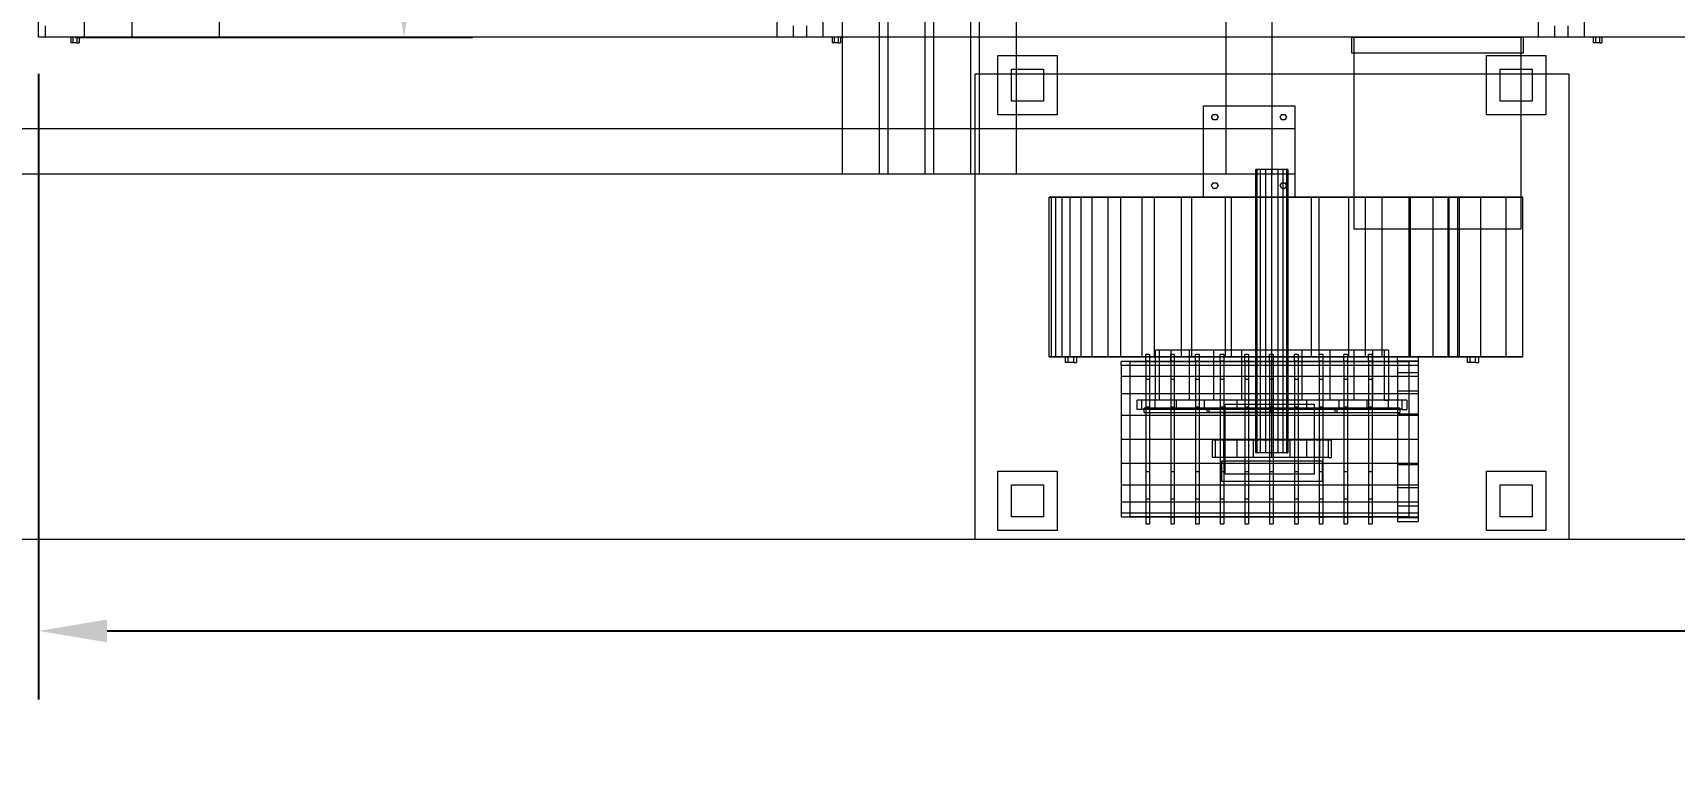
# Model space of a CAD drawing. Header units: millimetres. Extents: x -191664 to 191490, y -197311 to 10263.
# Drawn here: x 37705 to 41298, y -20972 to -19390 of the extents above; entities that cross this region are included whole.
import ezdxf

# ---------------------------------------------------------------- set-up
doc = ezdxf.new("R2010")
doc.units = ezdxf.units.MM
for name, color, linetype, lineweight in [('ACCESOS_PROPUESTOS', 30, 'Continuous', 0), ('COTAS_INSTALACION_P', 30, 'Continuous', 0), ('COTAS_O', 1, 'Continuous', 0), ('superior_secador', 7, 'Continuous', 0)]:
    doc.layers.add(name, color=color, linetype=linetype, lineweight=lineweight)
doc.dimstyles.new('PLANTA_100', dxfattribs={"dimtxt": 250, "dimasz": 150, "dimexe": 150, "dimexo": 80, "dimgap": 100, "dimtad": 1, "dimtih": 1, "dimtoh": 1, "dimdec": 1, "dimdsep": 46, "dimcen": 0.09, "dimclrd": 1, "dimclre": 1, "dimclrt": 1, "dimadec": 0, "dimazin": 0, "dimtfac": 1, "dimtdec": 4, "dimtofl": 0, "dimtmove": 0, "dimatfit": 3, "dimfxl": 1, "dimtolj": 1, "dimtzin": 0, "dimarcsym": 0})

# ---------------------------------------------------------------- blocks, each defined once
blk = doc.blocks.new('*D5')
at = {"layer": 'COTAS_INSTALACION_P', "color": 1, "lineweight": -2, "transparency": 16777216}
for p, q in [((-1000, -18080), (-1000, -25850)), ((60117.1, -18080), (60117.1, -25850)), ((-850, -25700), (59967.1, -25700))]:
    blk.add_line(p, q, dxfattribs=at)
at = {"layer": 'COTAS_INSTALACION_P', "color": 1, "transparency": 16777216}
for points in [[(-850, -25675), (-850, -25725), (-1000, -25700)], [(59967.1, -25675), (59967.1, -25725), (60117.1, -25700)]]:
    blk.add_solid(points, dxfattribs=at)
at = {"layer": 'Defpoints', "color": 0, "transparency": 16777216}
for p in [(-1000, -18000), (60117.1, -18000), (60117.1, -25700)]:
    blk.add_point(p, dxfattribs=at)
blk = doc.blocks.new('*D38')
at = {"layer": 'COTAS_O', "color": 1, "lineweight": -2, "transparency": 16777216}
for p, q in [((37797.1, -16600), (38667.1, -16600)), ((38517.1, -19250), (38517.1, -16750)), ((37797.1, -19400), (38667.1, -19400))]:
    blk.add_line(p, q, dxfattribs=at)
at = {"layer": 'COTAS_O', "color": 1, "transparency": 16777216}
for points in [[(38492.1, -16750), (38542.1, -16750), (38517.1, -16600)], [(38492.1, -19250), (38542.1, -19250), (38517.1, -19400)]]:
    blk.add_solid(points, dxfattribs=at)
at = {"layer": 'Defpoints', "color": 0, "transparency": 16777216}
for p in [(37717.1, -16600), (38517.1, -16600), (37717.1, -19400)]:
    blk.add_point(p, dxfattribs=at)
blk = doc.blocks.new('*D39')
at = {"layer": 'COTAS_O', "color": 1, "lineweight": -2, "transparency": 16777216}
for p, q in [((37717.1, -19480), (37717.1, -20850)), ((57717.1, -19480), (57717.1, -20850)), ((37867.1, -20700), (57567.1, -20700))]:
    blk.add_line(p, q, dxfattribs=at)
at = {"layer": 'COTAS_O', "color": 1, "transparency": 16777216}
for points in [[(37867.1, -20675), (37867.1, -20725), (37717.1, -20700)], [(57567.1, -20675), (57567.1, -20725), (57717.1, -20700)]]:
    blk.add_solid(points, dxfattribs=at)
at = {"layer": 'Defpoints', "color": 0, "transparency": 16777216}
for p in [(37717.1, -19400), (57717.1, -19400), (57717.1, -20700)]:
    blk.add_point(p, dxfattribs=at)

msp = doc.modelspace()

# ---------------------------------------------------------------- linework, layer by layer
at = {"layer": 'ACCESOS_PROPUESTOS'}
msp.add_line((60117.12, -20500), (-1000, -20500), dxfattribs=at)
at = {"layer": 'superior_secador', "color": 253, "true_color": 0xa6b3ba}
for p, q in [((39477.12, -19700), (39477.12, -16300)), ((39557.12, -16300), (39557.12, -19700)), ((39577.12, -19700), (39577.12, -16300)), ((39657.12, -16300), (39657.12, -19700)), ((39677.12, -19700), (39677.12, -16300)), ((39757.12, -16300), (39757.12, -19700)), ((39777.12, -19700), (39777.12, -16300)), ((39857.12, -16300), (39857.12, -19700)), ((40317.12, -19700), (40317.12, -16300)), ((40417.12, -16300), (40417.12, -19700)), ((40267.12, -19750), (40267.12, -19550)), ((40267.12, -19550), (40467.12, -19550)), ((40467.12, -19550), (40467.12, -19750)), ((36967.12, -19600), (40467.12, -19600)), ((40317.12, -19700), (40317.12, -19600)), ((40317.12, -19600), (40417.12, -19600)), ((40417.12, -19600), (40417.12, -19700)), ((40467.12, -19600), (40467.12, -19700)), ((40467.12, -19700), (36967.12, -19700)), ((39557.12, -19700), (39477.12, -19700)), ((39657.12, -19700), (39577.12, -19700)), ((39757.12, -19700), (39677.12, -19700)), ((39857.12, -19700), (39777.12, -19700)), ((40417.12, -19700), (40317.12, -19700)), ((40467.12, -19750), (40267.12, -19750))]:
    msp.add_line(p, q, dxfattribs=at)
at = {"layer": 'superior_secador', "color": 9, "true_color": 0xb8c6c1}
for p, q in [((37717.12, -19400), (37717.12, -16600)), ((57467.12, -19400), (37717.12, -19400))]:
    msp.add_line(p, q, dxfattribs=at)
at = {"layer": 'superior_secador', "color": 251, "true_color": 0x536a64}
for p, q in [((37717.12, -19400), (37717.12, -19340)), ((37717.12, -19400), (37717.12, -19360)), ((37817.12, -19340), (37817.12, -19400)), ((39333.78, -19400), (39333.78, -19340)), ((39433.78, -19340), (39433.78, -19400)), ((41000.45, -19400), (41000.45, -19340)), ((41100.45, -19340), (41100.45, -19400)), ((57717.12, -19400), (37717.12, -19400)), ((37817.12, -19400), (37717.12, -19400)), ((39433.78, -19400), (39333.78, -19400)), ((41100.45, -19400), (41000.45, -19400)), ((39847.12, -19540), (39847.12, -19470)), ((39847.12, -19470), (39917.12, -19470)), ((39917.12, -19470), (39917.12, -19540)), ((40917.12, -19540), (40917.12, -19470)), ((40917.12, -19470), (40987.12, -19470)), ((40987.12, -19470), (40987.12, -19540)), ((39767.12, -20500), (39767.12, -19480)), ((39767.12, -19480), (41067.12, -19480)), ((41067.12, -19480), (41067.12, -20500)), ((39917.12, -19540), (39847.12, -19540)), ((40987.12, -19540), (40917.12, -19540)), ((39943.81, -19750), (39929.7, -19750)), ((39929.7, -19750), (39934.32, -19750)), ((39929.7, -20100), (39929.7, -19750)), ((39934.32, -19750), (39957.86, -19750)), ((39934.32, -20100), (39934.32, -19750)), ((39975.74, -19750), (39943.81, -19750)), ((39943.81, -20100), (39943.81, -19750)), ((39957.86, -19750), (39999.77, -19750)), ((39957.86, -20100), (39957.86, -19750)), ((40023.91, -19750), (39975.74, -19750)), ((39975.74, -20100), (39975.74, -19750)), ((39999.77, -19750), (40058.77, -19750)), ((39999.77, -20100), (39999.77, -19750)), ((40086.14, -19750), (40023.91, -19750)), ((40023.91, -20100), (40023.91, -19750)), ((40058.77, -19750), (40132.88, -19750)), ((40058.77, -20100), (40058.77, -19750)), ((40159.76, -19750), (40086.14, -19750)), ((40086.14, -20100), (40086.14, -19750)), ((40132.88, -19750), (40219.48, -19750)), ((40132.88, -20100), (40132.88, -19750)), ((40241.7, -19750), (40159.76, -19750)), ((40159.76, -20100), (40159.76, -19750)), ((40219.48, -19750), (40315.42, -19750)), ((40219.48, -20100), (40219.48, -19750)), ((40328.63, -19750), (40241.7, -19750)), ((40241.7, -20100), (40241.7, -19750)), ((40315.42, -19750), (40417.12, -19750)), ((40315.42, -20100), (40315.42, -19750)), ((40417.12, -19750), (40328.63, -19750)), ((40328.63, -20100), (40328.63, -19750)), ((40503.71, -19750), (40417.12, -19750)), ((40417.12, -19750), (40520.7, -19750)), ((40417.12, -20100), (40417.12, -19750)), ((40585.13, -19750), (40503.71, -19750)), ((40503.71, -20100), (40503.71, -19750)), ((40520.7, -19750), (40622.16, -19750)), ((40520.7, -20100), (40520.7, -19750)), ((40658.34, -19750), (40585.13, -19750)), ((40585.13, -20100), (40585.13, -19750)), ((40622.16, -19750), (40717.48, -19750)), ((40622.16, -20100), (40622.16, -19750)), ((40720.72, -19750), (40658.34, -19750)), ((40658.34, -20100), (40658.34, -19750)), ((40717.48, -19750), (40802.83, -19750)), ((40717.48, -20100), (40717.48, -19750)), ((40770.09, -19750), (40720.72, -19750)), ((40720.72, -20100), (40720.72, -19750)), ((40804.85, -19750), (40770.09, -19750)), ((40770.09, -20100), (40770.09, -19750)), ((40802.83, -19750), (40874.69, -19750)), ((40802.83, -20100), (40802.83, -19750)), ((40823.98, -19750), (40804.85, -19750)), ((40804.85, -20100), (40804.85, -19750)), ((40827.12, -19750), (40823.98, -19750)), ((40823.98, -20100), (40823.98, -19750)), ((40966.36, -19750), (40827.12, -19750)), ((40827.12, -19750), (40827.12, -20100)), ((40874.69, -19750), (40930.02, -19750)), ((40874.69, -20100), (40874.69, -19750)), ((40930.02, -19750), (40966.36, -19750)), ((40930.02, -20100), (40930.02, -19750)), ((40966.36, -20100), (40966.36, -19750)), ((39934.32, -20100), (39929.7, -20100)), ((39929.7, -20100), (39943.81, -20100)), ((39957.86, -20100), (39934.32, -20100)), ((39943.81, -20100), (39975.74, -20100)), ((39999.77, -20100), (39957.86, -20100)), ((39975.74, -20100), (40023.91, -20100)), ((40058.77, -20100), (39999.77, -20100)), ((40023.91, -20100), (40086.14, -20100)), ((40132.88, -20100), (40058.77, -20100)), ((40086.14, -20100), (40159.76, -20100)), ((40107.12, -20450), (40107.12, -20110)), ((40107.12, -20110), (40717.12, -20110)), ((40219.48, -20100), (40132.88, -20100)), ((40159.76, -20100), (40241.7, -20100)), ((40315.42, -20100), (40219.48, -20100)), ((40241.7, -20100), (40328.63, -20100)), ((40417.12, -20100), (40315.42, -20100)), ((40328.63, -20100), (40417.12, -20100)), ((40520.7, -20100), (40417.12, -20100)), ((40417.12, -20100), (40503.71, -20100)), ((40503.71, -20100), (40585.13, -20100)), ((40622.16, -20100), (40520.7, -20100)), ((40585.13, -20100), (40658.34, -20100)), ((40717.48, -20100), (40622.16, -20100)), ((40658.34, -20100), (40720.72, -20100)), ((40717.12, -20110), (40717.12, -20450)), ((40802.83, -20100), (40717.48, -20100)), ((40720.72, -20100), (40770.09, -20100)), ((40770.09, -20100), (40804.85, -20100)), ((40874.69, -20100), (40802.83, -20100)), ((40804.85, -20100), (40823.98, -20100)), ((40823.98, -20100), (40827.12, -20100)), ((40827.12, -20100), (40966.36, -20100)), ((40930.02, -20100), (40874.69, -20100)), ((40966.36, -20100), (40930.02, -20100)), ((39847.12, -20450), (39847.12, -20380)), ((39847.12, -20380), (39917.12, -20380)), ((39917.12, -20380), (39917.12, -20450)), ((40917.12, -20450), (40917.12, -20380)), ((40917.12, -20380), (40987.12, -20380)), ((40987.12, -20380), (40987.12, -20450)), ((39917.12, -20450), (39847.12, -20450)), ((40717.12, -20450), (40107.12, -20450)), ((40987.12, -20450), (40917.12, -20450)), ((41067.12, -20500), (39767.12, -20500))]:
    msp.add_line(p, q, dxfattribs=at)
at = {"layer": 'superior_secador', "color": 142, "true_color": 0x159eb4}
for p, q in [((37922.12, -19400), (37922.12, -19350)), ((38112.12, -19350), (38112.12, -19400)), ((38112.12, -19400), (37922.12, -19400)), ((40087.12, -20118.32), (40087.12, -20110)), ((40737.12, -20110), (40087.12, -20110)), ((40087.12, -20118.32), (40087.12, -20142.47)), ((40087.12, -20118.32), (40737.12, -20118.32)), ((40141.28, -20108.81), (40141.28, -20094.7)), ((40149.28, -20094.7), (40141.28, -20094.7)), ((40141.28, -20108.81), (40141.28, -20148.97)), ((40141.28, -20108.81), (40149.28, -20108.81)), ((40149.28, -20094.7), (40149.28, -20108.81)), ((40149.28, -20108.81), (40149.28, -20148.97)), ((40195.45, -20108.81), (40195.45, -20094.7)), ((40203.45, -20094.7), (40195.45, -20094.7)), ((40195.45, -20108.81), (40195.45, -20148.97)), ((40195.45, -20108.81), (40203.45, -20108.81)), ((40203.45, -20094.7), (40203.45, -20108.81)), ((40203.45, -20108.81), (40203.45, -20148.97)), ((40249.62, -20108.81), (40249.62, -20094.7)), ((40257.62, -20094.7), (40249.62, -20094.7)), ((40249.62, -20108.81), (40249.62, -20148.97)), ((40249.62, -20108.81), (40257.62, -20108.81)), ((40257.62, -20094.7), (40257.62, -20108.81)), ((40257.62, -20108.81), (40257.62, -20148.97)), ((40303.78, -20108.81), (40303.78, -20094.7)), ((40311.78, -20094.7), (40303.78, -20094.7)), ((40303.78, -20108.81), (40303.78, -20148.97)), ((40303.78, -20108.81), (40311.78, -20108.81)), ((40311.78, -20094.7), (40311.78, -20108.81)), ((40311.78, -20108.81), (40311.78, -20148.97)), ((40357.95, -20108.81), (40357.95, -20094.7)), ((40365.95, -20094.7), (40357.95, -20094.7)), ((40357.95, -20108.81), (40357.95, -20148.97)), ((40357.95, -20108.81), (40365.95, -20108.81)), ((40365.95, -20094.7), (40365.95, -20108.81)), ((40365.95, -20108.81), (40365.95, -20148.97)), ((40412.12, -20108.81), (40412.12, -20094.7)), ((40420.12, -20094.7), (40412.12, -20094.7)), ((40412.12, -20108.81), (40412.12, -20148.97)), ((40412.12, -20108.81), (40420.12, -20108.81)), ((40420.12, -20094.7), (40420.12, -20108.81)), ((40420.12, -20108.81), (40420.12, -20148.97)), ((40466.28, -20108.81), (40466.28, -20094.7)), ((40474.28, -20094.7), (40466.28, -20094.7)), ((40466.28, -20108.81), (40466.28, -20148.97)), ((40466.28, -20108.81), (40474.28, -20108.81)), ((40474.28, -20094.7), (40474.28, -20108.81)), ((40474.28, -20108.81), (40474.28, -20148.97)), ((40520.45, -20108.81), (40520.45, -20094.7)), ((40528.45, -20094.7), (40520.45, -20094.7)), ((40520.45, -20108.81), (40520.45, -20148.97)), ((40520.45, -20108.81), (40528.45, -20108.81)), ((40528.45, -20094.7), (40528.45, -20108.81)), ((40528.45, -20108.81), (40528.45, -20148.97)), ((40574.62, -20108.81), (40574.62, -20094.7)), ((40582.62, -20094.7), (40574.62, -20094.7)), ((40574.62, -20108.81), (40574.62, -20148.97)), ((40574.62, -20108.81), (40582.62, -20108.81)), ((40582.62, -20094.7), (40582.62, -20108.81)), ((40582.62, -20108.81), (40582.62, -20148.97)), ((40628.78, -20108.81), (40628.78, -20094.7)), ((40636.78, -20094.7), (40628.78, -20094.7)), ((40628.78, -20108.81), (40628.78, -20148.97)), ((40628.78, -20108.81), (40636.78, -20108.81)), ((40636.78, -20094.7), (40636.78, -20108.81)), ((40636.78, -20108.81), (40636.78, -20148.97)), ((40737.12, -20110), (40737.12, -20118.32)), ((40737.12, -20118.32), (40737.12, -20142.47)), ((40087.12, -20142.47), (40087.12, -20180.08)), ((40087.12, -20142.47), (40737.12, -20142.47)), ((40141.28, -20148.97), (40141.28, -20209.09)), ((40141.28, -20148.97), (40149.28, -20148.97)), ((40149.28, -20148.97), (40149.28, -20209.09)), ((40195.45, -20148.97), (40195.45, -20209.09)), ((40195.45, -20148.97), (40203.45, -20148.97)), ((40203.45, -20148.97), (40203.45, -20209.09)), ((40249.62, -20148.97), (40249.62, -20209.09)), ((40249.62, -20148.97), (40257.62, -20148.97)), ((40257.62, -20148.97), (40257.62, -20209.09)), ((40303.78, -20148.97), (40303.78, -20209.09)), ((40303.78, -20148.97), (40311.78, -20148.97)), ((40311.78, -20148.97), (40311.78, -20209.09)), ((40357.95, -20148.97), (40357.95, -20209.09)), ((40357.95, -20148.97), (40365.95, -20148.97)), ((40365.95, -20148.97), (40365.95, -20209.09)), ((40412.12, -20148.97), (40412.12, -20209.09)), ((40412.12, -20148.97), (40420.12, -20148.97)), ((40420.12, -20148.97), (40420.12, -20209.09)), ((40466.28, -20148.97), (40466.28, -20209.09)), ((40466.28, -20148.97), (40474.28, -20148.97)), ((40474.28, -20148.97), (40474.28, -20209.09)), ((40520.45, -20148.97), (40520.45, -20209.09)), ((40520.45, -20148.97), (40528.45, -20148.97)), ((40528.45, -20148.97), (40528.45, -20209.09)), ((40574.62, -20148.97), (40574.62, -20209.09)), ((40574.62, -20148.97), (40582.62, -20148.97)), ((40582.62, -20148.97), (40582.62, -20209.09)), ((40628.78, -20148.97), (40628.78, -20209.09)), ((40628.78, -20148.97), (40636.78, -20148.97)), ((40636.78, -20148.97), (40636.78, -20209.09)), ((40737.12, -20142.47), (40737.12, -20180.08)), ((40087.12, -20180.08), (40087.12, -20227.47)), ((40087.12, -20180.08), (40737.12, -20180.08)), ((40737.12, -20180.08), (40737.12, -20227.47)), ((40087.12, -20227.47), (40087.12, -20280)), ((40087.12, -20227.47), (40737.12, -20227.47)), ((40141.28, -20209.09), (40141.28, -20280)), ((40141.28, -20209.09), (40149.28, -20209.09)), ((40149.28, -20209.09), (40149.28, -20280)), ((40195.45, -20209.09), (40195.45, -20280)), ((40195.45, -20209.09), (40203.45, -20209.09)), ((40203.45, -20209.09), (40203.45, -20280)), ((40249.62, -20209.09), (40249.62, -20280)), ((40249.62, -20209.09), (40257.62, -20209.09)), ((40257.62, -20209.09), (40257.62, -20280)), ((40303.78, -20209.09), (40303.78, -20280)), ((40303.78, -20209.09), (40311.78, -20209.09)), ((40311.78, -20209.09), (40311.78, -20280)), ((40314.62, -20356.5), (40314.62, -20203.5)), ((40314.62, -20203.5), (40509.62, -20203.5)), ((40357.95, -20209.09), (40357.95, -20280)), ((40357.95, -20209.09), (40365.95, -20209.09)), ((40365.95, -20209.09), (40365.95, -20280)), ((40412.12, -20209.09), (40412.12, -20280)), ((40412.12, -20209.09), (40420.12, -20209.09)), ((40420.12, -20209.09), (40420.12, -20280)), ((40466.28, -20209.09), (40466.28, -20280)), ((40466.28, -20209.09), (40474.28, -20209.09)), ((40474.28, -20209.09), (40474.28, -20280)), ((40509.62, -20203.5), (40509.62, -20356.5)), ((40520.45, -20209.09), (40520.45, -20280)), ((40520.45, -20209.09), (40528.45, -20209.09)), ((40528.45, -20209.09), (40528.45, -20280)), ((40574.62, -20209.09), (40574.62, -20280)), ((40574.62, -20209.09), (40582.62, -20209.09)), ((40582.62, -20209.09), (40582.62, -20280)), ((40628.78, -20209.09), (40628.78, -20280)), ((40628.78, -20209.09), (40636.78, -20209.09)), ((40636.78, -20209.09), (40636.78, -20280)), ((40737.12, -20227.47), (40737.12, -20280)), ((40087.12, -20280), (40087.12, -20332.53)), ((40087.12, -20280), (40737.12, -20280)), ((40141.28, -20280), (40141.28, -20350.91)), ((40141.28, -20280), (40149.28, -20280)), ((40149.28, -20280), (40149.28, -20350.91)), ((40195.45, -20280), (40195.45, -20350.91)), ((40195.45, -20280), (40203.45, -20280)), ((40203.45, -20280), (40203.45, -20350.91)), ((40249.62, -20280), (40249.62, -20350.91)), ((40249.62, -20280), (40257.62, -20280)), ((40257.62, -20280), (40257.62, -20350.91)), ((40303.78, -20280), (40303.78, -20350.91)), ((40303.78, -20280), (40311.78, -20280)), ((40311.78, -20280), (40311.78, -20350.91)), ((40357.95, -20280), (40357.95, -20350.91)), ((40357.95, -20280), (40365.95, -20280)), ((40365.95, -20280), (40365.95, -20350.91)), ((40412.12, -20280), (40412.12, -20350.91)), ((40412.12, -20280), (40420.12, -20280)), ((40420.12, -20280), (40420.12, -20350.91)), ((40466.28, -20280), (40466.28, -20350.91)), ((40466.28, -20280), (40474.28, -20280)), ((40474.28, -20280), (40474.28, -20350.91)), ((40520.45, -20280), (40520.45, -20350.91)), ((40520.45, -20280), (40528.45, -20280)), ((40528.45, -20280), (40528.45, -20350.91)), ((40574.62, -20280), (40574.62, -20350.91)), ((40574.62, -20280), (40582.62, -20280)), ((40582.62, -20280), (40582.62, -20350.91)), ((40628.78, -20280), (40628.78, -20350.91)), ((40628.78, -20280), (40636.78, -20280)), ((40636.78, -20280), (40636.78, -20350.91)), ((40737.12, -20280), (40737.12, -20332.53)), ((40087.12, -20332.53), (40087.12, -20379.92)), ((40087.12, -20332.53), (40737.12, -20332.53)), ((40737.12, -20332.53), (40737.12, -20379.92)), ((40141.28, -20350.91), (40141.28, -20411.03)), ((40141.28, -20350.91), (40149.28, -20350.91)), ((40149.28, -20350.91), (40149.28, -20411.03)), ((40195.45, -20350.91), (40195.45, -20411.03)), ((40195.45, -20350.91), (40203.45, -20350.91)), ((40203.45, -20350.91), (40203.45, -20411.03)), ((40249.62, -20350.91), (40249.62, -20411.03)), ((40249.62, -20350.91), (40257.62, -20350.91)), ((40257.62, -20350.91), (40257.62, -20411.03)), ((40303.78, -20350.91), (40303.78, -20411.03)), ((40303.78, -20350.91), (40311.78, -20350.91)), ((40311.78, -20350.91), (40311.78, -20411.03)), ((40509.62, -20356.5), (40314.62, -20356.5)), ((40357.95, -20350.91), (40357.95, -20411.03)), ((40357.95, -20350.91), (40365.95, -20350.91)), ((40365.95, -20350.91), (40365.95, -20411.03)), ((40412.12, -20350.91), (40412.12, -20411.03)), ((40412.12, -20350.91), (40420.12, -20350.91)), ((40420.12, -20350.91), (40420.12, -20411.03)), ((40466.28, -20350.91), (40466.28, -20411.03)), ((40466.28, -20350.91), (40474.28, -20350.91)), ((40474.28, -20350.91), (40474.28, -20411.03)), ((40520.45, -20350.91), (40520.45, -20411.03)), ((40520.45, -20350.91), (40528.45, -20350.91)), ((40528.45, -20350.91), (40528.45, -20411.03)), ((40574.62, -20350.91), (40574.62, -20411.03)), ((40574.62, -20350.91), (40582.62, -20350.91)), ((40582.62, -20350.91), (40582.62, -20411.03)), ((40628.78, -20350.91), (40628.78, -20411.03)), ((40628.78, -20350.91), (40636.78, -20350.91)), ((40636.78, -20350.91), (40636.78, -20411.03)), ((40087.12, -20379.92), (40087.12, -20417.53)), ((40087.12, -20379.92), (40737.12, -20379.92)), ((40737.12, -20379.92), (40737.12, -20417.53)), ((40087.12, -20417.53), (40087.12, -20441.68)), ((40087.12, -20417.53), (40737.12, -20417.53)), ((40087.12, -20441.68), (40087.12, -20450)), ((40087.12, -20441.68), (40737.12, -20441.68)), ((40141.28, -20411.03), (40141.28, -20451.19)), ((40141.28, -20411.03), (40149.28, -20411.03)), ((40149.28, -20411.03), (40149.28, -20451.19)), ((40195.45, -20411.03), (40195.45, -20451.19)), ((40195.45, -20411.03), (40203.45, -20411.03)), ((40203.45, -20411.03), (40203.45, -20451.19)), ((40249.62, -20411.03), (40249.62, -20451.19)), ((40249.62, -20411.03), (40257.62, -20411.03)), ((40257.62, -20411.03), (40257.62, -20451.19)), ((40303.78, -20411.03), (40303.78, -20451.19)), ((40303.78, -20411.03), (40311.78, -20411.03)), ((40311.78, -20411.03), (40311.78, -20451.19)), ((40357.95, -20411.03), (40357.95, -20451.19)), ((40357.95, -20411.03), (40365.95, -20411.03)), ((40365.95, -20411.03), (40365.95, -20451.19)), ((40412.12, -20411.03), (40412.12, -20451.19)), ((40412.12, -20411.03), (40420.12, -20411.03)), ((40420.12, -20411.03), (40420.12, -20451.19)), ((40466.28, -20411.03), (40466.28, -20451.19)), ((40466.28, -20411.03), (40474.28, -20411.03)), ((40474.28, -20411.03), (40474.28, -20451.19)), ((40520.45, -20411.03), (40520.45, -20451.19)), ((40520.45, -20411.03), (40528.45, -20411.03)), ((40528.45, -20411.03), (40528.45, -20451.19)), ((40574.62, -20411.03), (40574.62, -20451.19)), ((40574.62, -20411.03), (40582.62, -20411.03)), ((40582.62, -20411.03), (40582.62, -20451.19)), ((40628.78, -20411.03), (40628.78, -20451.19)), ((40628.78, -20411.03), (40636.78, -20411.03)), ((40636.78, -20411.03), (40636.78, -20451.19)), ((40737.12, -20417.53), (40737.12, -20441.68)), ((40737.12, -20441.68), (40737.12, -20450)), ((40087.12, -20450), (40737.12, -20450)), ((40141.28, -20451.19), (40141.28, -20465.3)), ((40141.28, -20451.19), (40149.28, -20451.19)), ((40141.28, -20465.3), (40149.28, -20465.3)), ((40149.28, -20451.19), (40149.28, -20465.3)), ((40195.45, -20451.19), (40195.45, -20465.3)), ((40195.45, -20451.19), (40203.45, -20451.19)), ((40195.45, -20465.3), (40203.45, -20465.3)), ((40203.45, -20451.19), (40203.45, -20465.3)), ((40249.62, -20451.19), (40249.62, -20465.3)), ((40249.62, -20451.19), (40257.62, -20451.19)), ((40249.62, -20465.3), (40257.62, -20465.3)), ((40257.62, -20451.19), (40257.62, -20465.3)), ((40303.78, -20451.19), (40303.78, -20465.3)), ((40303.78, -20451.19), (40311.78, -20451.19)), ((40303.78, -20465.3), (40311.78, -20465.3)), ((40311.78, -20451.19), (40311.78, -20465.3)), ((40357.95, -20451.19), (40357.95, -20465.3)), ((40357.95, -20451.19), (40365.95, -20451.19)), ((40357.95, -20465.3), (40365.95, -20465.3)), ((40365.95, -20451.19), (40365.95, -20465.3)), ((40412.12, -20451.19), (40412.12, -20465.3)), ((40412.12, -20451.19), (40420.12, -20451.19)), ((40412.12, -20465.3), (40420.12, -20465.3)), ((40420.12, -20451.19), (40420.12, -20465.3)), ((40466.28, -20451.19), (40466.28, -20465.3)), ((40466.28, -20451.19), (40474.28, -20451.19)), ((40466.28, -20465.3), (40474.28, -20465.3)), ((40474.28, -20451.19), (40474.28, -20465.3)), ((40520.45, -20451.19), (40520.45, -20465.3)), ((40520.45, -20451.19), (40528.45, -20451.19)), ((40520.45, -20465.3), (40528.45, -20465.3)), ((40528.45, -20451.19), (40528.45, -20465.3)), ((40574.62, -20451.19), (40574.62, -20465.3)), ((40574.62, -20451.19), (40582.62, -20451.19)), ((40574.62, -20465.3), (40582.62, -20465.3)), ((40582.62, -20451.19), (40582.62, -20465.3)), ((40628.78, -20451.19), (40628.78, -20465.3)), ((40628.78, -20451.19), (40636.78, -20451.19)), ((40628.78, -20465.3), (40636.78, -20465.3)), ((40636.78, -20451.19), (40636.78, -20465.3))]:
    msp.add_line(p, q, dxfattribs=at)
at = {"layer": 'superior_secador', "color": 254, "true_color": 0xd8e0dc}
for p, q in [((37732.12, -19400), (37732.12, -19375)), ((39368.78, -19400), (37732.12, -19400)), ((39368.78, -19375), (39368.78, -19400)), ((39398.78, -19400), (39398.78, -19375)), ((41035.45, -19400), (39398.78, -19400)), ((40597.12, -19820), (40597.12, -19400)), ((40597.12, -19400), (40962.12, -19400)), ((40962.12, -19400), (40962.12, -19820)), ((41035.45, -19375), (41035.45, -19400)), ((41065.45, -19400), (41065.45, -19375)), ((42702.12, -19400), (41065.45, -19400)), ((40962.12, -19820), (40597.12, -19820))]:
    msp.add_line(p, q, dxfattribs=at)
at = {"layer": 'superior_secador', "color": 43, "true_color": 0xe7bf45}
for p, q in [((37792.62, -19400), (37788.12, -19400)), ((37788.12, -19412), (37788.12, -19400)), ((37801.62, -19400), (37792.62, -19400)), ((37792.62, -19412), (37792.62, -19400)), ((37806.12, -19400), (37801.62, -19400)), ((37801.62, -19412), (37801.62, -19400)), ((37806.12, -19400), (37806.12, -19412)), ((39459.28, -19400), (39454.78, -19400)), ((39454.78, -19412), (39454.78, -19400)), ((39468.28, -19400), (39459.28, -19400)), ((39459.28, -19412), (39459.28, -19400)), ((39472.78, -19400), (39468.28, -19400)), ((39468.28, -19412), (39468.28, -19400)), ((39472.78, -19400), (39472.78, -19412)), ((41125.95, -19400), (41121.45, -19400)), ((41121.45, -19412), (41121.45, -19400)), ((41134.95, -19400), (41125.95, -19400)), ((41125.95, -19412), (41125.95, -19400)), ((41139.45, -19400), (41134.95, -19400)), ((41134.95, -19412), (41134.95, -19400)), ((41139.45, -19400), (41139.45, -19412)), ((37792.62, -19412), (37788.12, -19412)), ((37801.62, -19412), (37792.62, -19412)), ((37801.62, -19412), (37806.12, -19412)), ((39459.28, -19412), (39454.78, -19412)), ((39468.28, -19412), (39459.28, -19412)), ((39468.28, -19412), (39472.78, -19412)), ((41125.95, -19412), (41121.45, -19412)), ((41134.95, -19412), (41125.95, -19412)), ((41134.95, -19412), (41139.45, -19412)), ((40384.78, -19690), (40382.12, -19690)), ((40382.12, -20310), (40382.12, -19690)), ((40392.37, -19690), (40384.78, -19690)), ((40384.78, -20310), (40384.78, -19690)), ((40403.72, -19690), (40392.37, -19690)), ((40392.37, -20310), (40392.37, -19690)), ((40417.12, -19690), (40403.72, -19690)), ((40403.72, -20310), (40403.72, -19690)), ((40430.51, -19690), (40417.12, -19690)), ((40417.12, -20310), (40417.12, -19690)), ((40441.86, -19690), (40430.51, -19690)), ((40430.51, -20310), (40430.51, -19690)), ((40449.45, -19690), (40441.86, -19690)), ((40441.86, -20310), (40441.86, -19690)), ((40452.12, -19690), (40449.45, -19690)), ((40449.45, -20310), (40449.45, -19690)), ((40452.12, -19690), (40452.12, -20310)), ((39971.12, -20100), (39965.12, -20100)), ((39965.12, -20112), (39965.12, -20100)), ((39971.12, -20112), (39965.12, -20112)), ((39983.12, -20100), (39971.12, -20100)), ((39971.12, -20112), (39971.12, -20100)), ((39983.12, -20112), (39971.12, -20112)), ((39989.12, -20100), (39983.12, -20100)), ((39983.12, -20112), (39983.12, -20100)), ((39983.12, -20112), (39989.12, -20112)), ((39989.12, -20100), (39989.12, -20112)), ((40851.12, -20100), (40845.12, -20100)), ((40845.12, -20112), (40845.12, -20100)), ((40851.12, -20112), (40845.12, -20112)), ((40863.12, -20100), (40851.12, -20100)), ((40851.12, -20112), (40851.12, -20100)), ((40863.12, -20112), (40851.12, -20112)), ((40869.12, -20100), (40863.12, -20100)), ((40863.12, -20112), (40863.12, -20100)), ((40863.12, -20112), (40869.12, -20112)), ((40869.12, -20100), (40869.12, -20112)), ((40384.78, -20310), (40382.12, -20310)), ((40392.37, -20310), (40384.78, -20310)), ((40403.72, -20310), (40392.37, -20310)), ((40417.12, -20310), (40403.72, -20310)), ((40430.51, -20310), (40417.12, -20310)), ((40441.86, -20310), (40430.51, -20310)), ((40449.45, -20310), (40441.86, -20310)), ((40449.45, -20310), (40452.12, -20310))]:
    msp.add_line(p, q, dxfattribs=at)
at = {"layer": 'superior_secador', "color": 252, "true_color": 0x798e91}
for p, q in [((40592.12, -19435), (40592.12, -19400)), ((40592.12, -19400), (40967.12, -19400)), ((40967.12, -19400), (40967.12, -19435)), ((40967.12, -19435), (40592.12, -19435)), ((39817.12, -19570), (39817.12, -19440)), ((39817.12, -19440), (39947.12, -19440)), ((39947.12, -19440), (39947.12, -19570)), ((40887.12, -19570), (40887.12, -19440)), ((40887.12, -19440), (41017.12, -19440)), ((41017.12, -19440), (41017.12, -19570)), ((39947.12, -19570), (39817.12, -19570)), ((41017.12, -19570), (40887.12, -19570)), ((40170.8, -20085), (40162.12, -20085)), ((40162.12, -20195), (40162.12, -20085)), ((40196.28, -20085), (40170.8, -20085)), ((40170.8, -20195), (40170.8, -20085)), ((40236.8, -20085), (40196.28, -20085)), ((40196.28, -20195), (40196.28, -20085)), ((40289.62, -20085), (40236.8, -20085)), ((40236.8, -20195), (40236.8, -20085)), ((40351.12, -20085), (40289.62, -20085)), ((40289.62, -20195), (40289.62, -20085)), ((40417.12, -20085), (40351.12, -20085)), ((40351.12, -20195), (40351.12, -20085)), ((40483.11, -20085), (40417.12, -20085)), ((40417.12, -20195), (40417.12, -20085)), ((40544.62, -20085), (40483.11, -20085)), ((40483.11, -20195), (40483.11, -20085)), ((40597.43, -20085), (40544.62, -20085)), ((40544.62, -20195), (40544.62, -20085)), ((40637.95, -20085), (40597.43, -20085)), ((40597.43, -20195), (40597.43, -20085)), ((40663.43, -20085), (40637.95, -20085)), ((40637.95, -20195), (40637.95, -20085)), ((40672.12, -20085), (40663.43, -20085)), ((40663.43, -20195), (40663.43, -20085)), ((40672.12, -20085), (40672.12, -20195)), ((40137.12, -20222), (40137.12, -20212)), ((40417.12, -20212), (40137.12, -20212)), ((40137.12, -20222), (40417.12, -20222)), ((40170.8, -20195), (40162.12, -20195)), ((40196.28, -20195), (40170.8, -20195)), ((40236.8, -20195), (40196.28, -20195)), ((40289.62, -20195), (40236.8, -20195)), ((40279.71, -20212), (40274.52, -20212)), ((40274.52, -20212), (40274.52, -20222)), ((40414.52, -20212), (40274.52, -20212)), ((40274.52, -20222), (40279.71, -20222)), ((40414.52, -20222), (40274.52, -20222)), ((40279.71, -20222), (40279.71, -20212)), ((40419.71, -20212), (40279.71, -20212)), ((40279.71, -20222), (40419.71, -20222)), ((40351.12, -20195), (40289.62, -20195)), ((40417.12, -20195), (40351.12, -20195)), ((40414.52, -20212), (40419.71, -20212)), ((40414.52, -20222), (40414.52, -20212)), ((40554.52, -20212), (40414.52, -20212)), ((40419.71, -20222), (40414.52, -20222)), ((40414.52, -20222), (40554.52, -20222)), ((40483.11, -20195), (40417.12, -20195)), ((40417.12, -20212), (40417.12, -20222)), ((40697.12, -20212), (40417.12, -20212)), ((40417.12, -20222), (40697.12, -20222)), ((40419.71, -20212), (40419.71, -20222)), ((40419.71, -20212), (40559.71, -20212)), ((40419.71, -20222), (40559.71, -20222)), ((40544.62, -20195), (40483.11, -20195)), ((40597.43, -20195), (40544.62, -20195)), ((40554.52, -20212), (40554.52, -20222)), ((40559.71, -20212), (40554.52, -20212)), ((40554.52, -20222), (40559.71, -20222)), ((40559.71, -20222), (40559.71, -20212)), ((40637.95, -20195), (40597.43, -20195)), ((40663.43, -20195), (40637.95, -20195)), ((40663.43, -20195), (40672.12, -20195)), ((40697.12, -20212), (40697.12, -20222)), ((39817.12, -20480), (39817.12, -20350)), ((39817.12, -20350), (39947.12, -20350)), ((39947.12, -20350), (39947.12, -20480)), ((40887.12, -20480), (40887.12, -20350)), ((40887.12, -20350), (41017.12, -20350)), ((41017.12, -20350), (41017.12, -20480)), ((39947.12, -20480), (39817.12, -20480)), ((41017.12, -20480), (40887.12, -20480))]:
    msp.add_line(p, q, dxfattribs=at)
at = {"layer": 'superior_secador', "color": 9, "true_color": 0xb9c3c7}
for p, q in [((40285.12, -19575), (40288.62, -19568.94)), ((40288.62, -19581.06), (40285.12, -19575)), ((40288.62, -19568.94), (40295.62, -19568.94)), ((40295.62, -19581.06), (40288.62, -19581.06)), ((40295.62, -19568.94), (40299.12, -19575)), ((40299.12, -19575), (40295.62, -19581.06)), ((40435.12, -19575), (40438.62, -19568.94)), ((40438.62, -19581.06), (40435.12, -19575)), ((40438.62, -19568.94), (40445.62, -19568.94)), ((40445.62, -19581.06), (40438.62, -19581.06)), ((40445.62, -19568.94), (40449.12, -19575)), ((40449.12, -19575), (40445.62, -19581.06)), ((40285.12, -19725), (40288.62, -19718.94)), ((40288.62, -19731.06), (40285.12, -19725)), ((40288.62, -19718.94), (40295.62, -19718.94)), ((40295.62, -19718.94), (40299.12, -19725)), ((40299.12, -19725), (40295.62, -19731.06)), ((40435.12, -19725), (40438.62, -19718.94)), ((40438.62, -19731.06), (40435.12, -19725)), ((40438.62, -19718.94), (40445.62, -19718.94)), ((40445.62, -19718.94), (40449.12, -19725)), ((40449.12, -19725), (40445.62, -19731.06)), ((40295.62, -19731.06), (40288.62, -19731.06)), ((40445.62, -19731.06), (40438.62, -19731.06))]:
    msp.add_line(p, q, dxfattribs=at)
at = {"layer": 'superior_secador', "color": 129, "true_color": 0x304542}
for p, q in [((40692.12, -20108.62), (40692.12, -20099.8)), ((40737.12, -20099.8), (40692.12, -20099.8)), ((40692.12, -20108.62), (40692.12, -20134.22)), ((40692.12, -20108.62), (40737.12, -20108.62)), ((40737.12, -20099.8), (40737.12, -20108.62)), ((40737.12, -20108.62), (40737.12, -20134.22)), ((40692.12, -20134.22), (40692.12, -20174.08)), ((40692.12, -20134.22), (40737.12, -20134.22)), ((40737.12, -20134.22), (40737.12, -20174.08)), ((40692.12, -20174.08), (40692.12, -20224.32)), ((40692.12, -20174.08), (40737.12, -20174.08)), ((40737.12, -20174.08), (40737.12, -20224.32)), ((40132.17, -20195), (40122.12, -20195)), ((40122.12, -20215), (40122.12, -20195)), ((40132.17, -20215), (40122.12, -20215)), ((40161.64, -20195), (40132.17, -20195)), ((40132.17, -20215), (40132.17, -20195)), ((40161.64, -20215), (40132.17, -20215)), ((40208.52, -20195), (40161.64, -20195)), ((40161.64, -20215), (40161.64, -20195)), ((40208.52, -20215), (40161.64, -20215)), ((40269.62, -20195), (40208.52, -20195)), ((40208.52, -20215), (40208.52, -20195)), ((40269.62, -20215), (40208.52, -20215)), ((40340.76, -20195), (40269.62, -20195)), ((40269.62, -20215), (40269.62, -20195)), ((40340.76, -20215), (40269.62, -20215)), ((40417.12, -20195), (40340.76, -20195)), ((40340.76, -20215), (40340.76, -20195)), ((40417.12, -20215), (40340.76, -20215)), ((40493.47, -20195), (40417.12, -20195)), ((40417.12, -20215), (40417.12, -20195)), ((40493.47, -20215), (40417.12, -20215)), ((40564.62, -20195), (40493.47, -20195)), ((40493.47, -20215), (40493.47, -20195)), ((40564.62, -20215), (40493.47, -20215)), ((40625.71, -20195), (40564.62, -20195)), ((40564.62, -20215), (40564.62, -20195)), ((40625.71, -20215), (40564.62, -20215)), ((40672.59, -20195), (40625.71, -20195)), ((40625.71, -20215), (40625.71, -20195)), ((40672.59, -20215), (40625.71, -20215)), ((40702.06, -20195), (40672.59, -20195)), ((40672.59, -20215), (40672.59, -20195)), ((40702.06, -20215), (40672.59, -20215)), ((40692.12, -20224.32), (40692.12, -20280)), ((40692.12, -20224.32), (40737.12, -20224.32)), ((40712.12, -20195), (40702.06, -20195)), ((40702.06, -20215), (40702.06, -20195)), ((40702.06, -20215), (40712.12, -20215)), ((40712.12, -20195), (40712.12, -20215)), ((40737.12, -20224.32), (40737.12, -20280)), ((40293.48, -20282), (40287.12, -20282)), ((40287.12, -20320), (40287.12, -20282)), ((40311.94, -20282), (40293.48, -20282)), ((40293.48, -20320), (40293.48, -20282)), ((40340.7, -20282), (40311.94, -20282)), ((40311.94, -20320), (40311.94, -20282)), ((40376.94, -20282), (40340.7, -20282)), ((40340.7, -20320), (40340.7, -20282)), ((40417.12, -20282), (40376.94, -20282)), ((40376.94, -20320), (40376.94, -20282)), ((40457.29, -20282), (40417.12, -20282)), ((40417.12, -20320), (40417.12, -20282)), ((40493.53, -20282), (40457.29, -20282)), ((40457.29, -20320), (40457.29, -20282)), ((40522.29, -20282), (40493.53, -20282)), ((40493.53, -20320), (40493.53, -20282)), ((40540.75, -20282), (40522.29, -20282)), ((40522.29, -20320), (40522.29, -20282)), ((40547.12, -20282), (40540.75, -20282)), ((40540.75, -20320), (40540.75, -20282)), ((40547.12, -20282), (40547.12, -20320)), ((40692.12, -20280), (40692.12, -20335.68)), ((40692.12, -20280), (40737.12, -20280)), ((40737.12, -20280), (40737.12, -20335.68)), ((40293.48, -20320), (40287.12, -20320)), ((40311.94, -20320), (40293.48, -20320)), ((40340.7, -20320), (40311.94, -20320)), ((40376.94, -20320), (40340.7, -20320)), ((40417.12, -20320), (40376.94, -20320)), ((40457.29, -20320), (40417.12, -20320)), ((40493.53, -20320), (40457.29, -20320)), ((40522.29, -20320), (40493.53, -20320)), ((40540.75, -20320), (40522.29, -20320)), ((40540.75, -20320), (40547.12, -20320)), ((40692.12, -20335.68), (40692.12, -20385.92)), ((40692.12, -20335.68), (40737.12, -20335.68)), ((40737.12, -20335.68), (40737.12, -20385.92)), ((40692.12, -20385.92), (40692.12, -20425.78)), ((40692.12, -20385.92), (40737.12, -20385.92)), ((40737.12, -20385.92), (40737.12, -20425.78)), ((40692.12, -20425.78), (40692.12, -20451.38)), ((40692.12, -20425.78), (40737.12, -20425.78)), ((40737.12, -20425.78), (40737.12, -20451.38)), ((40692.12, -20451.38), (40692.12, -20460.2)), ((40692.12, -20451.38), (40737.12, -20451.38)), ((40692.12, -20460.2), (40737.12, -20460.2)), ((40737.12, -20451.38), (40737.12, -20460.2))]:
    msp.add_line(p, q, dxfattribs=at)
at = {"layer": 'superior_secador', "color": 15, "true_color": 0xb54e46}
for p, q in [((40307.12, -20372.5), (40307.12, -20327.5)), ((40307.12, -20327.5), (40527.12, -20327.5)), ((40527.12, -20327.5), (40527.12, -20372.5)), ((40527.12, -20372.5), (40307.12, -20372.5))]:
    msp.add_line(p, q, dxfattribs=at)

# ---------------------------------------------------------------- dimensions: what is measured, and where the dimension line sits
at = {"layer": 'COTAS_INSTALACION_P'}
dim = msp.add_aligned_dim(p1=(-1000, -18000), p2=(60117.12, -18000), distance=-7700, text='<> P', dimstyle='PLANTA_100', dxfattribs=at)
dim.commit()
dim.dimension.update_dxf_attribs({"geometry": '*D5', "text_midpoint": (29558.56, -25700)})
at = {"layer": 'COTAS_O'}
for p2, distance, picture, middle in [((37717.12, -16600), -800, '*D38', (38517.12, -18000)), ((57717.12, -19400), -1300, '*D39', (47717.12, -20700))]:
    dim = msp.add_aligned_dim(p1=(37717.12, -19400), p2=p2, distance=distance, text='<> O', dimstyle='PLANTA_100', dxfattribs=at)
    dim.commit()
    dim.dimension.update_dxf_attribs({"geometry": picture, "text_midpoint": middle})

doc.saveas('drawing.dxf')
